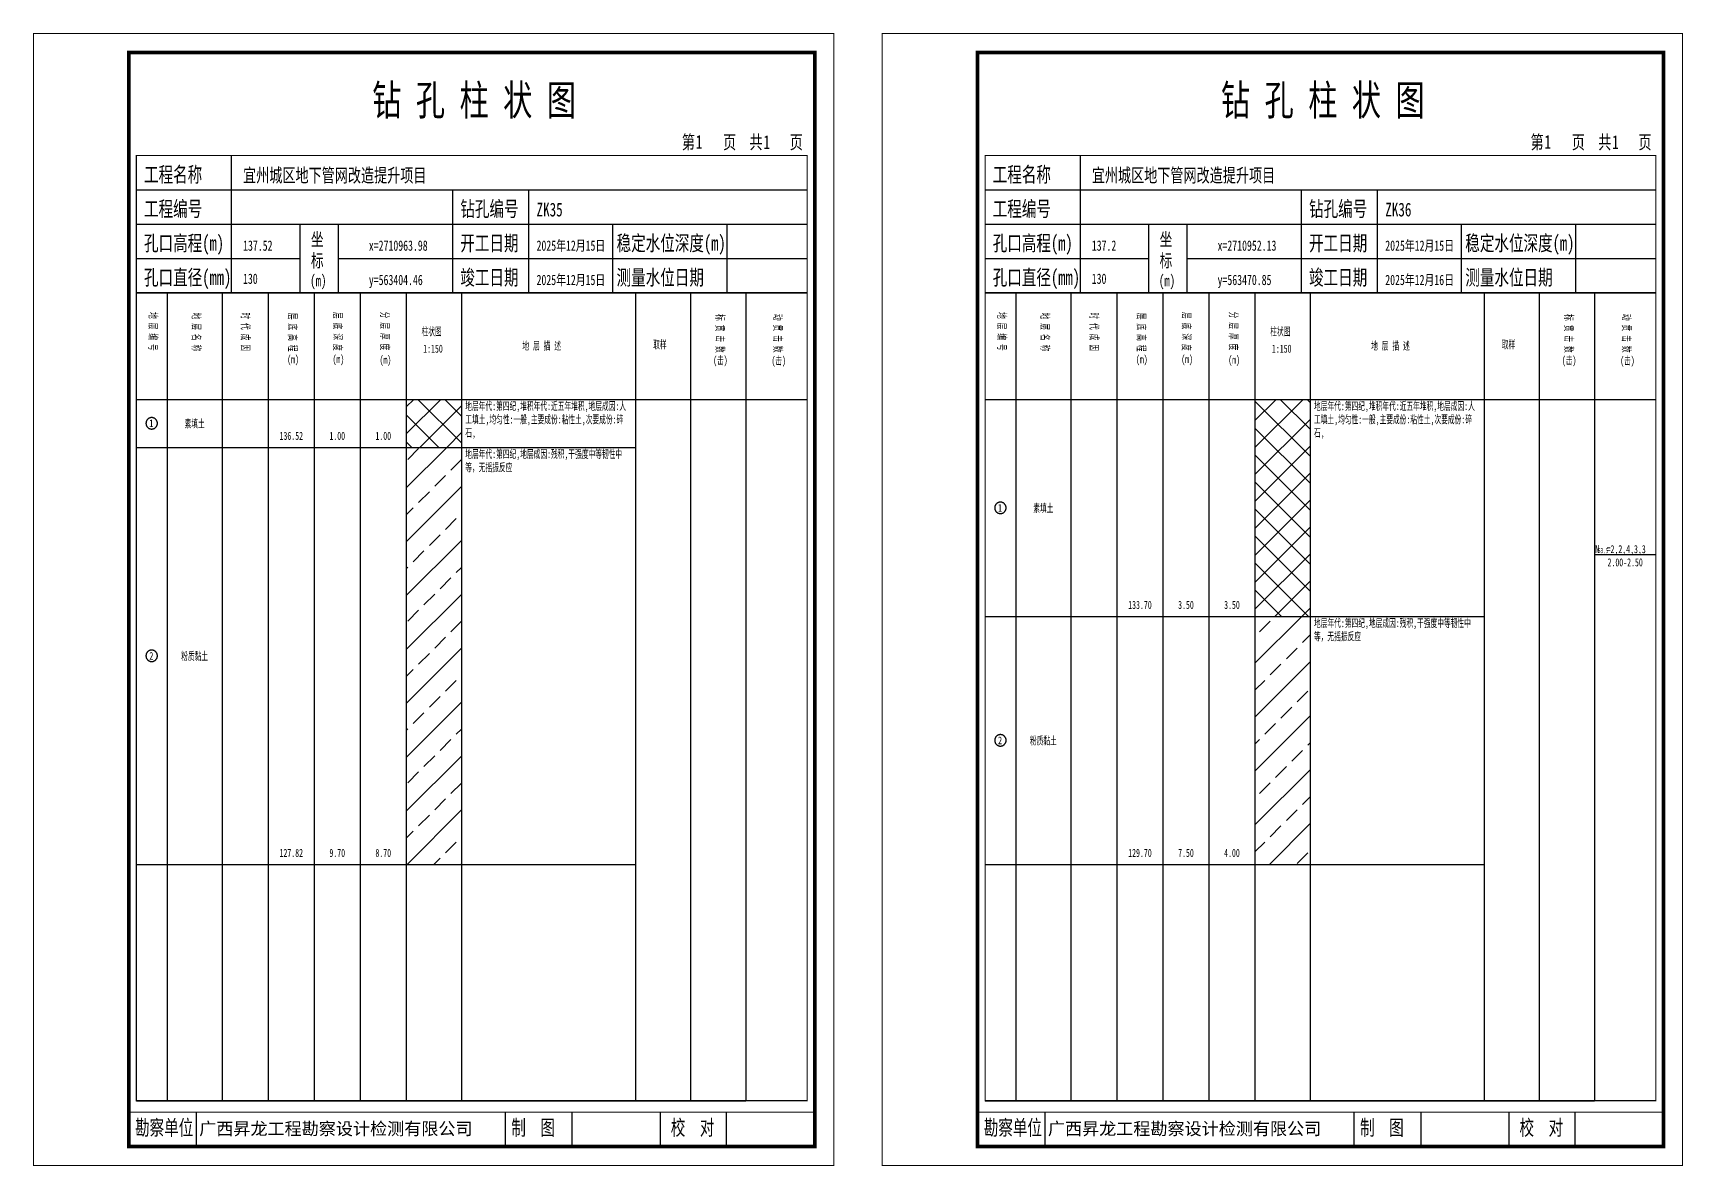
# Model space of a CAD drawing. Header units: millimetres. Extents: x 0 to 2711117, y 0 to 567555.
# Drawn here: x 66137.8 to 66570.7, y -0.1 to 297.1 of the extents above; entities that cross this region are included whole.
import ezdxf
from ezdxf.enums import TextEntityAlignment as Align

# ---------------------------------------------------------------- set-up
doc = ezdxf.new("R2010")
doc.units = ezdxf.units.MM
doc.layers.add('GICAD_POU_TEXTS', color=7, linetype='Continuous')
doc.layers.add('勘察点图例', color=7, linetype='Continuous')
doc.styles.add('HEAD_FONT', font='simfang.ttf', dxfattribs={"width": 0.6})
doc.styles.add('HEAD_FONT2', font='simfang.ttf', dxfattribs={"width": 0.6})
doc.styles.add('HT', font='simhei.ttf')
doc.styles.add('LZ_FONT', font='simfang.ttf', dxfattribs={"width": 0.7, "height": 8})
doc.styles.add('成果图图块', font='simfang.ttf', dxfattribs={"height": 2.5})
doc.styles.add('成果图表体', font='simfang.ttf', dxfattribs={"width": 0.6, "height": 2.1})
pattern_1 = [(45, (0, 0), (-3.5355339, 3.5355339), []), (135, (0, 0), (-3.5355339, -3.5355339), [])]
pattern_2 = [(45, (0, 0), (-7.0710678, 7.0710678), []), (45, (7.071, 0), (-7.0710678, 7.0710678), [4, -2])]

# ---------------------------------------------------------------- blocks, each defined once
blk = doc.blocks.new('ZK35')
for p, q in [((52, 229), (52, 265)), ((27, 256), (203, 256)), ((110, 229), (110, 256)), ((130, 229), (130, 256)), ((27, 247), (203, 247)), ((70, 229), (70, 247)), ((80, 229), (80, 247)), ((152, 229), (152, 247)), ((182, 229), (182, 247)), ((27, 238), (70, 238)), ((80, 238), (203, 238)), ((27, 229), (35.05, 229)), ((35.05, 229), (35.05, 17)), ((35.05, 229), (49.53, 229)), ((49.53, 229), (49.53, 17)), ((49.53, 229), (61.6, 229)), ((61.6, 229), (61.6, 17)), ((61.6, 229), (73.68, 229)), ((73.68, 229), (73.68, 17)), ((73.68, 229), (85.75, 229)), ((85.75, 229), (85.75, 17)), ((85.75, 229), (97.82, 229)), ((97.82, 229), (97.82, 17)), ((97.82, 229), (112.3, 229)), ((112.3, 229), (112.3, 17)), ((112.3, 229), (157.93, 229)), ((157.93, 229), (157.93, 17)), ((157.93, 229), (172.42, 229)), ((172.42, 229), (172.42, 17)), ((172.42, 229), (186.9, 229)), ((186.9, 229), (186.9, 17)), ((186.9, 229), (203, 229)), ((27, 201), (203, 201)), ((27, 17), (35.05, 17)), ((35.05, 17), (49.53, 17)), ((42.74, 4.95), (42.74, 13.95)), ((42.74, 4.95), (42.74, 13.95)), ((49.53, 17), (61.6, 17)), ((61.6, 17), (73.68, 17)), ((73.68, 17), (85.75, 17)), ((85.75, 17), (97.82, 17)), ((97.82, 17), (112.3, 17)), ((112.3, 17), (157.93, 17)), ((123.83, 4.95), (123.83, 13.95)), ((141.38, 4.95), (141.38, 13.95)), ((157.93, 17), (172.42, 17)), ((164.48, 4.95), (164.48, 13.95)), ((172.42, 17), (186.9, 17)), ((181.84, 4.95), (181.84, 13.95)), ((181.84, 4.95), (181.84, 13.95))]:
    blk.add_line(p, q)
for points, const_width in [([(0, 0), (210, 0), (210, 297), (0, 297)], 0.25), ([(25, 5), (205, 5), (205, 292), (25, 292)], 1), ([(27, 265), (203, 265), (203, 17), (27, 17)], 0.3)]:
    blk.add_lwpolyline(points, close=True, dxfattribs=dict(const_width=const_width))
at = {"const_width": 0.3}
for points in [[(27, 229), (203, 229)], [(25, 14), (205, 14)]]:
    blk.add_lwpolyline(points, dxfattribs=at)
at = {"style": 'LZ_FONT', "width": 0.7}
for s, height, p in [('钻 孔 柱 状 图', 8, (88.9, 275.54)), ('第', 3.6, (170.12, 266.7)), ('1', 3.6, (173.78, 266.75)), ('页', 3.6, (180.96, 266.7)), ('共', 3.6, (187.88, 266.7)), ('1', 3.6, (191.54, 266.7)), ('页', 3.6, (198.44, 266.7)), ('工程名称', 4, (29, 258)), ('宜州城区地下管网改造提升项目', 3.6, (55, 258)), ('工程编号', 4, (29, 249)), ('钻孔编号', 4, (112, 249)), ('ZK35', 3.6, (132, 249)), ('孔口高程(m)', 4, (29, 240)), ('137.52', 2.7, (55, 240)), ('坐', 3.5, (72.79, 241.24)), ('x=2710963.98', 2.7, (88, 240)), ('开工日期', 4, (112, 240)), ('2025年12月15日', 2.7, (132, 240)), ('稳定水位深度(m)', 4, (153, 240)), ('标', 3.5, (72.79, 235.7)), ('孔口直径(mm)', 4, (29, 231)), ('130', 2.7, (54.98, 231.31)), ('(m) ', 3, (72.59, 230.65)), ('竣工日期', 4, (112, 231)), ('2025年12月15日', 2.7, (132, 231)), ('测量水位日期', 4, (153, 231)), ('y=563404.46', 2.7, (88, 231)), ('勘察单位', 4, (26.65, 7.95)), ('制  图', 4, (125.4, 7.95)), ('校  对', 4, (167.22, 7.95))]:
    blk.add_text(s, height=height, dxfattribs=at).set_placement(p)
at = {"style": 'HT'}
blk.add_text('广西昇龙工程勘察设计检测有限公司', height=3.2865, dxfattribs=at).set_placement((43.48, 8.02))
at = {"char_height": 2.1, "width": 22.806, "attachment_point": 1, "rotation": 270, "style": 'HEAD_FONT'}
for s, insert in [('地 层 编 号', (32.46, 223.92)), ('地 层 名 称', (43.79, 223.76)), ('时 代 成 因', (56.67, 223.83)), ('层 底 高 程', (69.07, 223.71)), ('层 底 深 度', (80.9, 223.91)), ('分 层 厚 度', (93.26, 224.01)), ('标 贯 击 数', (181.21, 223.37)), ('动 贯 击 数', (196.38, 223.43))]:
    blk.add_mtext(s, dxfattribs=dict(at, insert=insert))
at = {"char_height": 2.1, "attachment_point": 1}
for s, insert, width, style in [('柱状图', (101.82, 219.87), 7.855, 'HEAD_FONT2'), ('取样', (162.58, 216.44), 7.855, 'HEAD_FONT2'), ('(m)', (66.58, 212.56), 4.7944, 'HEAD_FONT'), ('(m)', (78.47, 212.61), 4.7944, 'HEAD_FONT'), ('(m)', (90.81, 212.43), 4.7944, 'HEAD_FONT'), ('1:150', (102.26, 215.36), 6.9223, 'HEAD_FONT2'), ('地 层 描 述', (128.29, 216.11), 22.0781, 'HEAD_FONT2'), ('(击)', (178.33, 212.31), 7.855, 'HEAD_FONT2'), ('(击)', (193.64, 212.22), 7.855, 'HEAD_FONT2')]:
    blk.add_mtext(s, dxfattribs=dict(at, insert=insert, width=width, style=style))
blk = doc.blocks.new('ZK35_0')
at = {"color": 7}
blk.add_polyline3d([(-1.5, 0.02, 0), (-1.5, -0.06, 0), (-1.49, -0.13, 0), (-1.48, -0.2, 0), (-1.47, -0.28, 0), (-1.46, -0.35, 0), (-1.44, -0.42, 0), (-1.41, -0.49, 0), (-1.39, -0.56, 0), (-1.36, -0.63, 0), (-1.32, -0.69, 0), (-1.29, -0.76, 0), (-1.25, -0.82, 0), (-1.2, -0.88, 0), (-1.16, -0.94, 0), (-1.11, -0.99, 0), (-1.06, -1.04, 0), (-1.01, -1.1, 0), (-0.95, -1.14, 0), (-0.89, -1.19, 0), (-0.83, -1.23, 0), (-0.77, -1.27, 0), (-0.71, -1.31, 0), (-0.64, -1.34, 0), (-0.57, -1.37, 0), (-0.51, -1.4, 0), (-0.44, -1.42, 0), (-0.36, -1.44, 0), (-0.29, -1.46, 0), (-0.22, -1.47, 0), (-0.15, -1.48, 0), (-0.07, -1.48, 0), (0, -1.48, 0), (0.07, -1.48, 0), (0.15, -1.48, 0), (0.22, -1.47, 0), (0.29, -1.46, 0), (0.36, -1.44, 0), (0.44, -1.42, 0), (0.51, -1.4, 0), (0.57, -1.37, 0), (0.64, -1.34, 0), (0.71, -1.31, 0), (0.77, -1.27, 0), (0.83, -1.23, 0), (0.89, -1.19, 0), (0.95, -1.14, 0), (1.01, -1.1, 0), (1.06, -1.04, 0), (1.11, -0.99, 0), (1.16, -0.94, 0), (1.2, -0.88, 0), (1.25, -0.82, 0), (1.29, -0.76, 0), (1.32, -0.69, 0), (1.36, -0.63, 0), (1.39, -0.56, 0), (1.41, -0.49, 0), (1.44, -0.42, 0), (1.46, -0.35, 0), (1.47, -0.28, 0), (1.48, -0.2, 0), (1.49, -0.13, 0), (1.5, -0.06, 0), (1.5, 0.02, 0), (1.5, 0.09, 0), (1.49, 0.16, 0), (1.48, 0.24, 0), (1.47, 0.31, 0), (1.46, 0.38, 0), (1.44, 0.45, 0), (1.41, 0.52, 0), (1.39, 0.59, 0), (1.36, 0.66, 0), (1.32, 0.72, 0), (1.29, 0.79, 0), (1.25, 0.85, 0), (1.2, 0.91, 0), (1.16, 0.97, 0), (1.11, 1.02, 0), (1.06, 1.08, 0), (1.01, 1.13, 0), (0.95, 1.18, 0), (0.89, 1.22, 0), (0.83, 1.26, 0), (0.77, 1.3, 0), (0.71, 1.34, 0), (0.64, 1.37, 0), (0.57, 1.4, 0), (0.51, 1.43, 0), (0.44, 1.45, 0), (0.36, 1.47, 0), (0.29, 1.49, 0), (0.22, 1.5, 0), (0.15, 1.51, 0), (0.07, 1.51, 0), (0, 1.52, 0), (-0.07, 1.51, 0), (-0.15, 1.51, 0), (-0.22, 1.5, 0), (-0.29, 1.49, 0), (-0.36, 1.47, 0), (-0.44, 1.45, 0), (-0.51, 1.43, 0), (-0.57, 1.4, 0), (-0.64, 1.37, 0), (-0.71, 1.34, 0), (-0.77, 1.3, 0), (-0.83, 1.26, 0), (-0.89, 1.22, 0), (-0.95, 1.18, 0), (-1.01, 1.13, 0), (-1.06, 1.08, 0), (-1.11, 1.02, 0), (-1.16, 0.97, 0), (-1.2, 0.91, 0), (-1.25, 0.85, 0), (-1.29, 0.79, 0), (-1.32, 0.72, 0), (-1.36, 0.66, 0), (-1.39, 0.59, 0), (-1.41, 0.52, 0), (-1.44, 0.45, 0), (-1.46, 0.38, 0), (-1.47, 0.31, 0), (-1.48, 0.24, 0), (-1.49, 0.16, 0), (-1.5, 0.09, 0), (-1.5, 0.02, 0)], dxfattribs=at)
at = {"layer": 'GICAD_POU_TEXTS', "color": 7, "style": '成果图图块', "width": 0.7}
blk.add_text('1', height=2, dxfattribs=at).set_placement((-0.09, -0.99), align=Align.CENTER)
blk = doc.blocks.new('ZK35_1')
at = {"color": 7}
blk.add_polyline3d([(-1.5, 0.02, 0), (-1.5, -0.06, 0), (-1.49, -0.13, 0), (-1.48, -0.2, 0), (-1.47, -0.28, 0), (-1.46, -0.35, 0), (-1.44, -0.42, 0), (-1.41, -0.49, 0), (-1.39, -0.56, 0), (-1.36, -0.63, 0), (-1.32, -0.69, 0), (-1.29, -0.76, 0), (-1.25, -0.82, 0), (-1.2, -0.88, 0), (-1.16, -0.94, 0), (-1.11, -0.99, 0), (-1.06, -1.04, 0), (-1.01, -1.1, 0), (-0.95, -1.14, 0), (-0.89, -1.19, 0), (-0.83, -1.23, 0), (-0.77, -1.27, 0), (-0.71, -1.31, 0), (-0.64, -1.34, 0), (-0.57, -1.37, 0), (-0.51, -1.4, 0), (-0.44, -1.42, 0), (-0.36, -1.44, 0), (-0.29, -1.46, 0), (-0.22, -1.47, 0), (-0.15, -1.48, 0), (-0.07, -1.48, 0), (0, -1.48, 0), (0.07, -1.48, 0), (0.15, -1.48, 0), (0.22, -1.47, 0), (0.29, -1.46, 0), (0.36, -1.44, 0), (0.44, -1.42, 0), (0.51, -1.4, 0), (0.57, -1.37, 0), (0.64, -1.34, 0), (0.71, -1.31, 0), (0.77, -1.27, 0), (0.83, -1.23, 0), (0.89, -1.19, 0), (0.95, -1.14, 0), (1.01, -1.1, 0), (1.06, -1.04, 0), (1.11, -0.99, 0), (1.16, -0.94, 0), (1.2, -0.88, 0), (1.25, -0.82, 0), (1.29, -0.76, 0), (1.32, -0.69, 0), (1.36, -0.63, 0), (1.39, -0.56, 0), (1.41, -0.49, 0), (1.44, -0.42, 0), (1.46, -0.35, 0), (1.47, -0.28, 0), (1.48, -0.2, 0), (1.49, -0.13, 0), (1.5, -0.06, 0), (1.5, 0.02, 0), (1.5, 0.09, 0), (1.49, 0.16, 0), (1.48, 0.24, 0), (1.47, 0.31, 0), (1.46, 0.38, 0), (1.44, 0.45, 0), (1.41, 0.52, 0), (1.39, 0.59, 0), (1.36, 0.66, 0), (1.32, 0.72, 0), (1.29, 0.79, 0), (1.25, 0.85, 0), (1.2, 0.91, 0), (1.16, 0.97, 0), (1.11, 1.02, 0), (1.06, 1.08, 0), (1.01, 1.13, 0), (0.95, 1.18, 0), (0.89, 1.22, 0), (0.83, 1.26, 0), (0.77, 1.3, 0), (0.71, 1.34, 0), (0.64, 1.37, 0), (0.57, 1.4, 0), (0.51, 1.43, 0), (0.44, 1.45, 0), (0.36, 1.47, 0), (0.29, 1.49, 0), (0.22, 1.5, 0), (0.15, 1.51, 0), (0.07, 1.51, 0), (0, 1.52, 0), (-0.07, 1.51, 0), (-0.15, 1.51, 0), (-0.22, 1.5, 0), (-0.29, 1.49, 0), (-0.36, 1.47, 0), (-0.44, 1.45, 0), (-0.51, 1.43, 0), (-0.57, 1.4, 0), (-0.64, 1.37, 0), (-0.71, 1.34, 0), (-0.77, 1.3, 0), (-0.83, 1.26, 0), (-0.89, 1.22, 0), (-0.95, 1.18, 0), (-1.01, 1.13, 0), (-1.06, 1.08, 0), (-1.11, 1.02, 0), (-1.16, 0.97, 0), (-1.2, 0.91, 0), (-1.25, 0.85, 0), (-1.29, 0.79, 0), (-1.32, 0.72, 0), (-1.36, 0.66, 0), (-1.39, 0.59, 0), (-1.41, 0.52, 0), (-1.44, 0.45, 0), (-1.46, 0.38, 0), (-1.47, 0.31, 0), (-1.48, 0.24, 0), (-1.49, 0.16, 0), (-1.5, 0.09, 0), (-1.5, 0.02, 0)], dxfattribs=at)
at = {"layer": 'GICAD_POU_TEXTS', "color": 7, "style": '成果图图块', "width": 0.7}
blk.add_text('2', height=2, dxfattribs=at).set_placement((-0.09, -0.99), align=Align.CENTER)
blk = doc.blocks.new('ZK36')
for p, q in [((52, 229), (52, 265)), ((27, 256), (203, 256)), ((110, 229), (110, 256)), ((130, 229), (130, 256)), ((27, 247), (203, 247)), ((70, 229), (70, 247)), ((80, 229), (80, 247)), ((152, 229), (152, 247)), ((182, 229), (182, 247)), ((27, 238), (70, 238)), ((80, 238), (203, 238)), ((27, 229), (35.05, 229)), ((35.05, 229), (35.05, 17)), ((35.05, 229), (49.53, 229)), ((49.53, 229), (49.53, 17)), ((49.53, 229), (61.6, 229)), ((61.6, 229), (61.6, 17)), ((61.6, 229), (73.68, 229)), ((73.68, 229), (73.68, 17)), ((73.68, 229), (85.75, 229)), ((85.75, 229), (85.75, 17)), ((85.75, 229), (97.82, 229)), ((97.82, 229), (97.82, 17)), ((97.82, 229), (112.3, 229)), ((112.3, 229), (112.3, 17)), ((112.3, 229), (157.93, 229)), ((157.93, 229), (157.93, 17)), ((157.93, 229), (172.42, 229)), ((172.42, 229), (172.42, 17)), ((172.42, 229), (186.9, 229)), ((186.9, 229), (186.9, 17)), ((186.9, 229), (203, 229)), ((27, 201), (203, 201)), ((27, 17), (35.05, 17)), ((35.05, 17), (49.53, 17)), ((42.74, 4.95), (42.74, 13.95)), ((42.74, 4.95), (42.74, 13.95)), ((49.53, 17), (61.6, 17)), ((61.6, 17), (73.68, 17)), ((73.68, 17), (85.75, 17)), ((85.75, 17), (97.82, 17)), ((97.82, 17), (112.3, 17)), ((112.3, 17), (157.93, 17)), ((123.83, 4.95), (123.83, 13.95)), ((141.38, 4.95), (141.38, 13.95)), ((157.93, 17), (172.42, 17)), ((164.48, 4.95), (164.48, 13.95)), ((172.42, 17), (186.9, 17)), ((181.84, 4.95), (181.84, 13.95)), ((181.84, 4.95), (181.84, 13.95))]:
    blk.add_line(p, q)
for points, const_width in [([(0, 0), (210, 0), (210, 297), (0, 297)], 0.25), ([(25, 5), (205, 5), (205, 292), (25, 292)], 1), ([(27, 265), (203, 265), (203, 17), (27, 17)], 0.3)]:
    blk.add_lwpolyline(points, close=True, dxfattribs=dict(const_width=const_width))
at = {"const_width": 0.3}
for points in [[(27, 229), (203, 229)], [(25, 14), (205, 14)]]:
    blk.add_lwpolyline(points, dxfattribs=at)
at = {"style": 'LZ_FONT', "width": 0.7}
for s, height, p in [('钻 孔 柱 状 图', 8, (88.9, 275.54)), ('第', 3.6, (170.12, 266.7)), ('1', 3.6, (173.78, 266.75)), ('页', 3.6, (180.96, 266.7)), ('共', 3.6, (187.88, 266.7)), ('1', 3.6, (191.54, 266.7)), ('页', 3.6, (198.44, 266.7)), ('工程名称', 4, (29, 258)), ('宜州城区地下管网改造提升项目', 3.6, (55, 258)), ('工程编号', 4, (29, 249)), ('钻孔编号', 4, (112, 249)), ('ZK36', 3.6, (132, 249)), ('孔口高程(m)', 4, (29, 240)), ('137.2', 2.7, (55, 240)), ('坐', 3.5, (72.79, 241.24)), ('x=2710952.13', 2.7, (88, 240)), ('开工日期', 4, (112, 240)), ('2025年12月15日', 2.7, (132, 240)), ('稳定水位深度(m)', 4, (153, 240)), ('标', 3.5, (72.79, 235.7)), ('孔口直径(mm)', 4, (29, 231)), ('130', 2.7, (54.98, 231.31)), ('(m) ', 3, (72.59, 230.65)), ('竣工日期', 4, (112, 231)), ('2025年12月16日', 2.7, (132, 231)), ('测量水位日期', 4, (153, 231)), ('y=563470.85', 2.7, (88, 231)), ('勘察单位', 4, (26.65, 7.95)), ('制  图', 4, (125.4, 7.95)), ('校  对', 4, (167.22, 7.95))]:
    blk.add_text(s, height=height, dxfattribs=at).set_placement(p)
at = {"style": 'HT'}
blk.add_text('广西昇龙工程勘察设计检测有限公司', height=3.2865, dxfattribs=at).set_placement((43.48, 8.02))
at = {"char_height": 2.1, "width": 22.806, "attachment_point": 1, "rotation": 270, "style": 'HEAD_FONT'}
for s, insert in [('地 层 编 号', (32.46, 223.92)), ('地 层 名 称', (43.79, 223.76)), ('时 代 成 因', (56.67, 223.83)), ('层 底 高 程', (69.07, 223.71)), ('层 底 深 度', (80.9, 223.91)), ('分 层 厚 度', (93.26, 224.01)), ('标 贯 击 数', (181.21, 223.37)), ('动 贯 击 数', (196.38, 223.43))]:
    blk.add_mtext(s, dxfattribs=dict(at, insert=insert))
at = {"char_height": 2.1, "attachment_point": 1}
for s, insert, width, style in [('柱状图', (101.82, 219.87), 7.855, 'HEAD_FONT2'), ('取样', (162.58, 216.44), 7.855, 'HEAD_FONT2'), ('(m)', (66.58, 212.56), 4.7944, 'HEAD_FONT'), ('(m)', (78.47, 212.61), 4.7944, 'HEAD_FONT'), ('(m)', (90.81, 212.43), 4.7944, 'HEAD_FONT'), ('1:150', (102.26, 215.36), 6.9223, 'HEAD_FONT2'), ('地 层 描 述', (128.29, 216.11), 22.0781, 'HEAD_FONT2'), ('(击)', (178.33, 212.31), 7.855, 'HEAD_FONT2'), ('(击)', (193.64, 212.22), 7.855, 'HEAD_FONT2')]:
    blk.add_mtext(s, dxfattribs=dict(at, insert=insert, width=width, style=style))
blk = doc.blocks.new('ZK36_0')
at = {"color": 7}
blk.add_polyline3d([(-1.5, 0.02, 0), (-1.5, -0.06, 0), (-1.49, -0.13, 0), (-1.48, -0.2, 0), (-1.47, -0.28, 0), (-1.46, -0.35, 0), (-1.44, -0.42, 0), (-1.41, -0.49, 0), (-1.39, -0.56, 0), (-1.36, -0.63, 0), (-1.32, -0.69, 0), (-1.29, -0.76, 0), (-1.25, -0.82, 0), (-1.2, -0.88, 0), (-1.16, -0.94, 0), (-1.11, -0.99, 0), (-1.06, -1.04, 0), (-1.01, -1.1, 0), (-0.95, -1.14, 0), (-0.89, -1.19, 0), (-0.83, -1.23, 0), (-0.77, -1.27, 0), (-0.71, -1.31, 0), (-0.64, -1.34, 0), (-0.57, -1.37, 0), (-0.51, -1.4, 0), (-0.44, -1.42, 0), (-0.36, -1.44, 0), (-0.29, -1.46, 0), (-0.22, -1.47, 0), (-0.15, -1.48, 0), (-0.07, -1.48, 0), (0, -1.48, 0), (0.07, -1.48, 0), (0.15, -1.48, 0), (0.22, -1.47, 0), (0.29, -1.46, 0), (0.36, -1.44, 0), (0.44, -1.42, 0), (0.51, -1.4, 0), (0.57, -1.37, 0), (0.64, -1.34, 0), (0.71, -1.31, 0), (0.77, -1.27, 0), (0.83, -1.23, 0), (0.89, -1.19, 0), (0.95, -1.14, 0), (1.01, -1.1, 0), (1.06, -1.04, 0), (1.11, -0.99, 0), (1.16, -0.94, 0), (1.2, -0.88, 0), (1.25, -0.82, 0), (1.29, -0.76, 0), (1.32, -0.69, 0), (1.36, -0.63, 0), (1.39, -0.56, 0), (1.41, -0.49, 0), (1.44, -0.42, 0), (1.46, -0.35, 0), (1.47, -0.28, 0), (1.48, -0.2, 0), (1.49, -0.13, 0), (1.5, -0.06, 0), (1.5, 0.02, 0), (1.5, 0.09, 0), (1.49, 0.16, 0), (1.48, 0.24, 0), (1.47, 0.31, 0), (1.46, 0.38, 0), (1.44, 0.45, 0), (1.41, 0.52, 0), (1.39, 0.59, 0), (1.36, 0.66, 0), (1.32, 0.72, 0), (1.29, 0.79, 0), (1.25, 0.85, 0), (1.2, 0.91, 0), (1.16, 0.97, 0), (1.11, 1.02, 0), (1.06, 1.08, 0), (1.01, 1.13, 0), (0.95, 1.18, 0), (0.89, 1.22, 0), (0.83, 1.26, 0), (0.77, 1.3, 0), (0.71, 1.34, 0), (0.64, 1.37, 0), (0.57, 1.4, 0), (0.51, 1.43, 0), (0.44, 1.45, 0), (0.36, 1.47, 0), (0.29, 1.49, 0), (0.22, 1.5, 0), (0.15, 1.51, 0), (0.07, 1.51, 0), (0, 1.52, 0), (-0.07, 1.51, 0), (-0.15, 1.51, 0), (-0.22, 1.5, 0), (-0.29, 1.49, 0), (-0.36, 1.47, 0), (-0.44, 1.45, 0), (-0.51, 1.43, 0), (-0.57, 1.4, 0), (-0.64, 1.37, 0), (-0.71, 1.34, 0), (-0.77, 1.3, 0), (-0.83, 1.26, 0), (-0.89, 1.22, 0), (-0.95, 1.18, 0), (-1.01, 1.13, 0), (-1.06, 1.08, 0), (-1.11, 1.02, 0), (-1.16, 0.97, 0), (-1.2, 0.91, 0), (-1.25, 0.85, 0), (-1.29, 0.79, 0), (-1.32, 0.72, 0), (-1.36, 0.66, 0), (-1.39, 0.59, 0), (-1.41, 0.52, 0), (-1.44, 0.45, 0), (-1.46, 0.38, 0), (-1.47, 0.31, 0), (-1.48, 0.24, 0), (-1.49, 0.16, 0), (-1.5, 0.09, 0), (-1.5, 0.02, 0)], dxfattribs=at)
at = {"layer": 'GICAD_POU_TEXTS', "color": 7, "style": '成果图图块', "width": 0.7}
blk.add_text('1', height=2, dxfattribs=at).set_placement((-0.09, -0.99), align=Align.CENTER)
blk = doc.blocks.new('ZK36_1')
at = {"color": 7}
blk.add_polyline3d([(-1.5, 0.02, 0), (-1.5, -0.06, 0), (-1.49, -0.13, 0), (-1.48, -0.2, 0), (-1.47, -0.28, 0), (-1.46, -0.35, 0), (-1.44, -0.42, 0), (-1.41, -0.49, 0), (-1.39, -0.56, 0), (-1.36, -0.63, 0), (-1.32, -0.69, 0), (-1.29, -0.76, 0), (-1.25, -0.82, 0), (-1.2, -0.88, 0), (-1.16, -0.94, 0), (-1.11, -0.99, 0), (-1.06, -1.04, 0), (-1.01, -1.1, 0), (-0.95, -1.14, 0), (-0.89, -1.19, 0), (-0.83, -1.23, 0), (-0.77, -1.27, 0), (-0.71, -1.31, 0), (-0.64, -1.34, 0), (-0.57, -1.37, 0), (-0.51, -1.4, 0), (-0.44, -1.42, 0), (-0.36, -1.44, 0), (-0.29, -1.46, 0), (-0.22, -1.47, 0), (-0.15, -1.48, 0), (-0.07, -1.48, 0), (0, -1.48, 0), (0.07, -1.48, 0), (0.15, -1.48, 0), (0.22, -1.47, 0), (0.29, -1.46, 0), (0.36, -1.44, 0), (0.44, -1.42, 0), (0.51, -1.4, 0), (0.57, -1.37, 0), (0.64, -1.34, 0), (0.71, -1.31, 0), (0.77, -1.27, 0), (0.83, -1.23, 0), (0.89, -1.19, 0), (0.95, -1.14, 0), (1.01, -1.1, 0), (1.06, -1.04, 0), (1.11, -0.99, 0), (1.16, -0.94, 0), (1.2, -0.88, 0), (1.25, -0.82, 0), (1.29, -0.76, 0), (1.32, -0.69, 0), (1.36, -0.63, 0), (1.39, -0.56, 0), (1.41, -0.49, 0), (1.44, -0.42, 0), (1.46, -0.35, 0), (1.47, -0.28, 0), (1.48, -0.2, 0), (1.49, -0.13, 0), (1.5, -0.06, 0), (1.5, 0.02, 0), (1.5, 0.09, 0), (1.49, 0.16, 0), (1.48, 0.24, 0), (1.47, 0.31, 0), (1.46, 0.38, 0), (1.44, 0.45, 0), (1.41, 0.52, 0), (1.39, 0.59, 0), (1.36, 0.66, 0), (1.32, 0.72, 0), (1.29, 0.79, 0), (1.25, 0.85, 0), (1.2, 0.91, 0), (1.16, 0.97, 0), (1.11, 1.02, 0), (1.06, 1.08, 0), (1.01, 1.13, 0), (0.95, 1.18, 0), (0.89, 1.22, 0), (0.83, 1.26, 0), (0.77, 1.3, 0), (0.71, 1.34, 0), (0.64, 1.37, 0), (0.57, 1.4, 0), (0.51, 1.43, 0), (0.44, 1.45, 0), (0.36, 1.47, 0), (0.29, 1.49, 0), (0.22, 1.5, 0), (0.15, 1.51, 0), (0.07, 1.51, 0), (0, 1.52, 0), (-0.07, 1.51, 0), (-0.15, 1.51, 0), (-0.22, 1.5, 0), (-0.29, 1.49, 0), (-0.36, 1.47, 0), (-0.44, 1.45, 0), (-0.51, 1.43, 0), (-0.57, 1.4, 0), (-0.64, 1.37, 0), (-0.71, 1.34, 0), (-0.77, 1.3, 0), (-0.83, 1.26, 0), (-0.89, 1.22, 0), (-0.95, 1.18, 0), (-1.01, 1.13, 0), (-1.06, 1.08, 0), (-1.11, 1.02, 0), (-1.16, 0.97, 0), (-1.2, 0.91, 0), (-1.25, 0.85, 0), (-1.29, 0.79, 0), (-1.32, 0.72, 0), (-1.36, 0.66, 0), (-1.39, 0.59, 0), (-1.41, 0.52, 0), (-1.44, 0.45, 0), (-1.46, 0.38, 0), (-1.47, 0.31, 0), (-1.48, 0.24, 0), (-1.49, 0.16, 0), (-1.5, 0.09, 0), (-1.5, 0.02, 0)], dxfattribs=at)
at = {"layer": 'GICAD_POU_TEXTS', "color": 7, "style": '成果图图块', "width": 0.7}
blk.add_text('2', height=2, dxfattribs=at).set_placement((-0.09, -0.99), align=Align.CENTER)

msp = doc.modelspace()

# ---------------------------------------------------------------- hatches: boundary and pattern name
at = {"layer": '勘察点图例'}
h = msp.add_hatch(dxfattribs=at)
h.set_pattern_fill('GKSTT', color=256, scale=0.5, style=0, pattern_type=2)
h.set_pattern_definition(pattern_1)
h.paths.add_polyline_path([(66235.71, 188.42), (66250.19, 188.42), (66250.19, 201), (66235.71, 201)])
h = msp.add_hatch(dxfattribs=at)
h.set_pattern_fill('GKSTT', color=256, scale=0.5, style=0, pattern_type=2)
h.set_pattern_definition(pattern_1)
h.paths.add_polyline_path([(66458.4, 144.07), (66472.88, 144.07), (66472.88, 201), (66458.4, 201)])
h = msp.add_hatch(dxfattribs=at)
h.set_pattern_fill('GKFZNT', color=256, scale=0.5, style=0, pattern_type=2)
h.set_pattern_definition(pattern_2)
h.paths.add_polyline_path([(66235.71, 79), (66250.19, 79), (66250.19, 188.42), (66235.71, 188.42)])
h = msp.add_hatch(dxfattribs=at)
h.set_pattern_fill('GKFZNT', color=256, scale=0.5, style=0, pattern_type=2)
h.set_pattern_definition(pattern_2)
h.paths.add_polyline_path([(66458.4, 79), (66472.88, 79), (66472.88, 144.07), (66458.4, 144.07)])

# ---------------------------------------------------------------- linework, layer by layer
for p, q in [((66164.89, 188.42), (66250.19, 188.42)), ((66250.19, 188.42), (66295.82, 188.42)), ((66547.48, 160.33), (66563.58, 160.33)), ((66387.58, 144.07), (66472.88, 144.07)), ((66472.88, 144.07), (66518.51, 144.07)), ((66164.89, 79), (66250.19, 79)), ((66250.19, 79), (66295.82, 79)), ((66387.58, 79), (66472.88, 79)), ((66472.88, 79), (66518.51, 79))]:
    msp.add_line(p, q, dxfattribs=at)

# ---------------------------------------------------------------- block references
for name, p in [('ZK35', (66137.89, 0)), ('ZK36', (66360.58, 0)), ('ZK35_0', (66168.91, 194.71)), ('ZK36_0', (66391.6, 172.53)), ('ZK35_1', (66168.91, 133.71)), ('ZK36_1', (66391.6, 111.53))]:
    msp.add_blockref(name, p, dxfattribs=at)

# ---------------------------------------------------------------- texts
at = {"layer": '勘察点图例', "style": '成果图表体', "width": 0.6}
for s, p in [('素填土', (66180.18, 194.71)), ('136.52', (66205.53, 191.42)), ('1.00', (66217.6, 191.42)), ('1.00', (66229.67, 191.42)), ('素填土', (66402.87, 172.53)), ('2.00-2.50', (66555.53, 158.23)), ('133.70', (66428.22, 147.07)), ('3.50', (66440.29, 147.07)), ('3.50', (66452.36, 147.07)), ('粉质黏土', (66180.18, 133.71)), ('粉质黏土', (66402.87, 111.53)), ('127.82', (66205.53, 82)), ('9.70', (66217.6, 82)), ('8.70', (66229.67, 82)), ('129.70', (66428.22, 82)), ('7.50', (66440.29, 82)), ('4.00', (66452.36, 82))]:
    msp.add_text(s, height=2.1, dxfattribs=at).set_placement(p, align=Align.MIDDLE)
for s, height, p in [('N', 2.1, (66547.68, 160.66)), ('63.5', 1.4, (66548.38, 160.66)), ('=', 2.1, (66550.68, 160.66))]:
    msp.add_text(s, height=height, dxfattribs=at).set_placement(p)
at = {"layer": '勘察点图例', "char_height": 2.1, "attachment_point": 1, "style": '成果图表体'}
for s, insert, width in [('地层年代:第四纪,堆积年代:近五年堆积,地层成因:人工填土,均匀性:一般,主要成份:粘性土,次要成份:碎石,', (66251.19, 200.3), 43.6296), ('地层年代:第四纪,堆积年代:近五年堆积,地层成因:人工填土,均匀性:一般,主要成份:粘性土,次要成份:碎石,', (66473.88, 200.3), 43.6296), ('地层年代:第四纪,地层成因:残积,干强度中等韧性中等，无摇振反应', (66251.19, 187.72), 43.6296), ('2,2,4,3,3', (66551.68, 162.76), 4), ('地层年代:第四纪,地层成因:残积,干强度中等韧性中等，无摇振反应', (66473.88, 143.37), 43.6296)]:
    msp.add_mtext(s, dxfattribs=dict(at, insert=insert, width=width))

doc.saveas('drawing.dxf')
